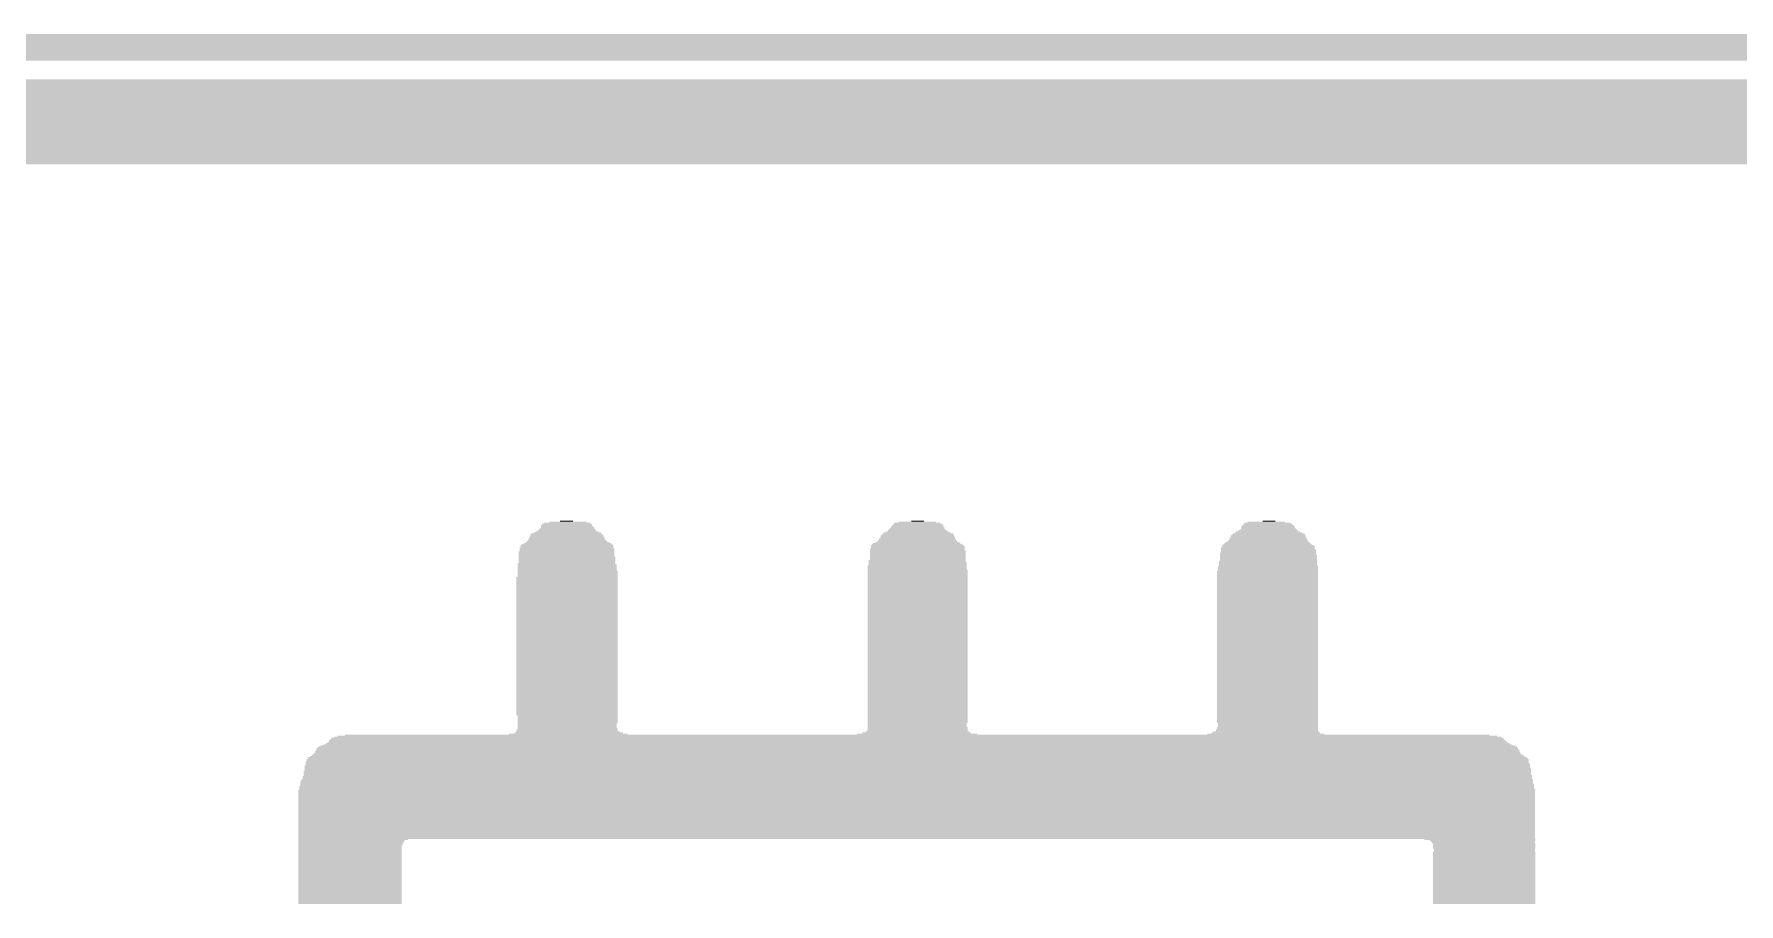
# Model space of a CAD drawing. Extents: x -10.8 to 30.8, y -20.2 to 41.7.
# Drawn here: x 0.41 to 8.55, y 37.54 to 41.69 of the extents above; entities that cross this region are included whole.
import ezdxf

# ---------------------------------------------------------------- set-up
doc = ezdxf.new("R2010")
doc.units = 0
doc.layers.add('20', color=7, linetype='CONTINUOUS')
doc.layers.add('21', color=253, linetype='CONTINUOUS')

# ---------------------------------------------------------------- blocks, each defined once
blk = doc.blocks.new('RECT')
blk.add_solid([(-0.5, -0.5), (0.5, -0.5), (-0.5, 0.5), (0.5, 0.5)])

msp = doc.modelspace()

# ---------------------------------------------------------------- linework, layer by layer
at = {"layer": '20', "const_width": 0.4064}
msp.add_lwpolyline([(-9.635, 41.27), (29.635, 41.27)], dxfattribs=at)
at = {"layer": '21', "const_width": 0.127}
msp.add_lwpolyline([(10.675, 41.625), (-4.325, 41.625)], dxfattribs=at)

# ---------------------------------------------------------------- block references
at = {"layer": '21', "yscale": 0.0051}
for p, xscale in [((2.954, 39.2989), 0.3454), ((2.954, 39.304), 0.3353), ((2.9566, 39.309), 0.32), ((2.9566, 39.3141), 0.2997), ((2.9566, 39.3192), 0.2794), ((2.9566, 39.3243), 0.2692), ((2.9566, 39.3294), 0.2591), ((2.954, 39.3446), 0.2438), ((2.9566, 39.3395), 0.2489), ((2.9591, 39.3344), 0.254), ((2.9566, 39.3497), 0.2388), ((2.9566, 39.3548), 0.2184), ((2.9616, 39.3598), 0.1778), ((2.954, 39.3649), 0.061), ((4.6304, 39.2989), 0.3454), ((4.6304, 39.304), 0.3353), ((4.6279, 39.309), 0.32), ((4.6279, 39.3141), 0.2997), ((4.6279, 39.3192), 0.2794), ((4.6279, 39.3243), 0.2692), ((4.6279, 39.3294), 0.2591), ((4.6279, 39.3395), 0.2489), ((4.6304, 39.3344), 0.254), ((4.6304, 39.3446), 0.2438), ((4.6304, 39.3497), 0.2337), ((4.6279, 39.3548), 0.2184), ((4.6279, 39.3598), 0.1778), ((4.6304, 39.3649), 0.061), ((6.3043, 39.2989), 0.3505), ((6.3043, 39.304), 0.3404), ((6.3043, 39.309), 0.32), ((6.3017, 39.3141), 0.3048), ((6.3017, 39.3192), 0.2845), ((6.3043, 39.3243), 0.2692), ((6.3017, 39.3395), 0.254), ((6.3017, 39.3344), 0.254), ((6.3043, 39.3294), 0.2591), ((6.3017, 39.3446), 0.2438), ((6.3017, 39.3497), 0.2337), ((6.2992, 39.3548), 0.2184), ((6.2941, 39.3598), 0.1778), ((6.3068, 39.3649), 0.061), ((2.954, 39.2176), 0.4572), ((2.954, 39.2379), 0.447), ((2.9566, 39.2328), 0.4521), ((2.9566, 39.2278), 0.4521), ((2.9566, 39.2227), 0.4521), ((2.9566, 39.2481), 0.442), ((2.9566, 39.243), 0.442), ((2.9566, 39.2532), 0.4318), ((2.9591, 39.2582), 0.4166), ((2.9591, 39.2633), 0.3962), ((2.9566, 39.2684), 0.381), ((2.954, 39.2786), 0.3658), ((2.9566, 39.2735), 0.3708), ((2.954, 39.2887), 0.3556), ((2.9566, 39.2836), 0.3607), ((2.9566, 39.2938), 0.3505), ((4.6304, 39.2227), 0.4572), ((4.6304, 39.2176), 0.4572), ((4.6279, 39.2328), 0.4521), ((4.6279, 39.2278), 0.4521), ((4.6279, 39.2481), 0.442), ((4.6304, 39.243), 0.447), ((4.6304, 39.2379), 0.447), ((4.6279, 39.2532), 0.4318), ((4.6253, 39.2582), 0.4166), ((4.6279, 39.2633), 0.4013), ((4.6279, 39.2684), 0.381), ((4.6279, 39.2735), 0.3708), ((4.6304, 39.2786), 0.3658), ((4.6279, 39.2836), 0.3607), ((4.6304, 39.2887), 0.3556), ((4.6279, 39.2938), 0.3505), ((6.3017, 39.2379), 0.447), ((6.3017, 39.2328), 0.447), ((6.3043, 39.2278), 0.4521), ((6.3043, 39.2227), 0.4521), ((6.3043, 39.2176), 0.4521), ((6.3017, 39.2481), 0.4369), ((6.3043, 39.243), 0.442), ((6.2992, 39.2532), 0.4216), ((6.2992, 39.2582), 0.4115), ((6.2992, 39.2633), 0.4013), ((6.3017, 39.2684), 0.3861), ((6.3017, 39.2735), 0.3759), ((6.3017, 39.2836), 0.3658), ((6.3043, 39.2786), 0.3708), ((6.3017, 39.2938), 0.3556), ((6.3043, 39.2887), 0.3607), ((2.954, 39.1617), 0.4674), ((2.9566, 39.1566), 0.4724), ((2.9566, 39.1516), 0.4724), ((2.9566, 39.1465), 0.4724), ((2.9566, 39.1414), 0.4724), ((2.9566, 39.1363), 0.4724), ((2.954, 39.2125), 0.4572), ((2.954, 39.2074), 0.4572), ((2.954, 39.2024), 0.4572), ((2.954, 39.1973), 0.4572), ((2.9566, 39.1922), 0.4623), ((2.9566, 39.1871), 0.4623), ((2.9566, 39.182), 0.4623), ((2.9566, 39.177), 0.4623), ((2.9566, 39.1719), 0.4623), ((2.9566, 39.1668), 0.4623), ((4.6279, 39.1516), 0.4724), ((4.6279, 39.1465), 0.4724), ((4.6279, 39.1414), 0.4724), ((4.6279, 39.1363), 0.4724), ((4.6279, 39.177), 0.4623), ((4.6279, 39.1719), 0.4623), ((4.6304, 39.1668), 0.4674), ((4.6304, 39.1617), 0.4674), ((4.6304, 39.1566), 0.4674), ((4.6304, 39.2125), 0.4572), ((4.6304, 39.2074), 0.4572), ((4.6304, 39.2024), 0.4572), ((4.6304, 39.1973), 0.4572), ((4.6304, 39.1922), 0.4572), ((4.6304, 39.1871), 0.4572), ((4.6304, 39.182), 0.4572), ((6.3017, 39.1465), 0.4775), ((6.3017, 39.1414), 0.4775), ((6.3017, 39.1363), 0.4775), ((6.3017, 39.1719), 0.4674), ((6.3017, 39.1668), 0.4674), ((6.3017, 39.1617), 0.4674), ((6.3017, 39.1566), 0.4674), ((6.3043, 39.1516), 0.4724), ((6.3017, 39.2125), 0.4572), ((6.3017, 39.2074), 0.4572), ((6.3043, 39.2024), 0.4623), ((6.3043, 39.1973), 0.4623), ((6.3043, 39.1922), 0.4623), ((6.3043, 39.1871), 0.4623), ((6.3043, 39.182), 0.4623), ((6.3043, 39.177), 0.4623), ((2.9566, 39.0957), 0.4826), ((2.9566, 39.0906), 0.4826), ((2.9566, 39.0855), 0.4826), ((2.9566, 39.0804), 0.4826), ((2.9566, 39.0754), 0.4826), ((2.9566, 39.0703), 0.4826), ((2.9566, 39.0652), 0.4826), ((2.9566, 39.0601), 0.4826), ((2.9566, 39.055), 0.4826), ((2.9591, 39.1262), 0.4775), ((2.9591, 39.1211), 0.4775), ((2.9591, 39.116), 0.4775), ((2.9591, 39.1109), 0.4775), ((2.9591, 39.1058), 0.4775), ((2.9591, 39.1008), 0.4775), ((2.9566, 39.1312), 0.4724), ((4.6304, 39.1312), 0.4775), ((4.6304, 39.1262), 0.4775), ((4.6304, 39.1211), 0.4775), ((4.6304, 39.116), 0.4775), ((4.6304, 39.1109), 0.4775), ((4.6304, 39.1058), 0.4775), ((4.6304, 39.1008), 0.4775), ((4.6304, 39.0957), 0.4775), ((4.6304, 39.0906), 0.4775), ((4.6304, 39.0855), 0.4775), ((4.6304, 39.0804), 0.4775), ((4.6304, 39.0754), 0.4775), ((4.6304, 39.0703), 0.4775), ((4.6304, 39.0652), 0.4775), ((4.6304, 39.0601), 0.4775), ((4.6304, 39.055), 0.4775), ((6.2992, 39.1262), 0.4826), ((6.2992, 39.1211), 0.4826), ((6.2992, 39.116), 0.4826), ((6.2992, 39.1109), 0.4826), ((6.2992, 39.1058), 0.4826), ((6.2992, 39.1008), 0.4826), ((6.2992, 39.0957), 0.4826), ((6.2992, 39.0906), 0.4826), ((6.2992, 39.0855), 0.4826), ((6.2992, 39.0804), 0.4826), ((6.2992, 39.0754), 0.4826), ((6.2992, 39.0703), 0.4826), ((6.2992, 39.0652), 0.4826), ((6.2992, 39.0601), 0.4826), ((6.2992, 39.055), 0.4826), ((6.3017, 39.1312), 0.4775), ((2.9566, 39.05), 0.4826), ((2.9566, 39.0449), 0.4826), ((2.9566, 39.0398), 0.4826), ((2.9566, 39.0347), 0.4826), ((2.9566, 39.0296), 0.4826), ((2.9566, 39.0246), 0.4826), ((2.9566, 39.0195), 0.4826), ((2.9566, 39.0144), 0.4826), ((2.9566, 39.0093), 0.4826), ((2.9566, 39.0042), 0.4826), ((2.9566, 38.9992), 0.4826), ((2.9566, 38.9941), 0.4826), ((2.9566, 38.989), 0.4826), ((2.9566, 38.9839), 0.4826), ((2.9566, 38.9788), 0.4826), ((2.9566, 38.9738), 0.4826), ((4.6304, 39.05), 0.4775), ((4.6304, 39.0449), 0.4775), ((4.6304, 39.0398), 0.4775), ((4.6304, 39.0347), 0.4775), ((4.6304, 39.0296), 0.4775), ((4.6304, 39.0246), 0.4775), ((4.6304, 39.0195), 0.4775), ((4.6304, 39.0144), 0.4775), ((4.6304, 39.0093), 0.4775), ((4.6304, 39.0042), 0.4775), ((4.6304, 38.9992), 0.4775), ((4.6304, 38.9941), 0.4775), ((4.6304, 38.989), 0.4775), ((4.6304, 38.9839), 0.4775), ((4.6304, 38.9788), 0.4775), ((4.6304, 38.9738), 0.4775), ((6.2992, 39.05), 0.4826), ((6.2992, 39.0449), 0.4826), ((6.2992, 39.0398), 0.4826), ((6.2992, 39.0347), 0.4826), ((6.2992, 39.0296), 0.4826), ((6.2992, 39.0246), 0.4826), ((6.2992, 39.0195), 0.4826), ((6.2992, 39.0144), 0.4826), ((6.2992, 39.0093), 0.4826), ((6.2992, 39.0042), 0.4826), ((6.2992, 38.9992), 0.4826), ((6.2992, 38.9941), 0.4826), ((6.2992, 38.989), 0.4826), ((6.2992, 38.9839), 0.4826), ((6.2992, 38.9788), 0.4826), ((6.2992, 38.9738), 0.4826), ((2.9566, 38.9687), 0.4826), ((2.9566, 38.9636), 0.4826), ((2.9566, 38.9585), 0.4826), ((2.9566, 38.9534), 0.4826), ((2.9566, 38.9484), 0.4826), ((2.9566, 38.9433), 0.4826), ((2.9566, 38.9382), 0.4826), ((2.9566, 38.9331), 0.4826), ((2.9566, 38.928), 0.4826), ((2.9566, 38.923), 0.4826), ((2.9566, 38.9179), 0.4826), ((2.9566, 38.9128), 0.4826), ((2.9566, 38.9077), 0.4826), ((2.9566, 38.9026), 0.4826), ((2.9566, 38.8976), 0.4826), ((2.9566, 38.8925), 0.4826), ((2.9566, 38.8874), 0.4826), ((4.6304, 38.9687), 0.4775), ((4.6304, 38.9636), 0.4775), ((4.6304, 38.9585), 0.4775), ((4.6304, 38.9534), 0.4775), ((4.6304, 38.9484), 0.4775), ((4.6304, 38.9433), 0.4775), ((4.6304, 38.9382), 0.4775), ((4.6304, 38.9331), 0.4775), ((4.6304, 38.928), 0.4775), ((4.6304, 38.923), 0.4775), ((4.6304, 38.9179), 0.4775), ((4.6304, 38.9128), 0.4775), ((4.6304, 38.9077), 0.4775), ((4.6304, 38.9026), 0.4775), ((4.6304, 38.8976), 0.4775), ((4.6304, 38.8925), 0.4775), ((4.6304, 38.8874), 0.4775), ((6.2992, 38.9687), 0.4826), ((6.2992, 38.9636), 0.4826), ((6.2992, 38.9585), 0.4826), ((6.2992, 38.9534), 0.4826), ((6.2992, 38.9484), 0.4826), ((6.2992, 38.9433), 0.4826), ((6.2992, 38.9382), 0.4826), ((6.2992, 38.9331), 0.4826), ((6.2992, 38.928), 0.4826), ((6.2992, 38.923), 0.4826), ((6.2992, 38.9179), 0.4826), ((6.2992, 38.9128), 0.4826), ((6.2992, 38.9077), 0.4826), ((6.2992, 38.9026), 0.4826), ((6.2992, 38.8976), 0.4826), ((6.2992, 38.8925), 0.4826), ((6.2992, 38.8874), 0.4826), ((2.9566, 38.8823), 0.4826), ((2.9566, 38.8772), 0.4826), ((2.9566, 38.8722), 0.4826), ((2.9566, 38.8671), 0.4826), ((2.9566, 38.862), 0.4826), ((2.9566, 38.8569), 0.4826), ((2.9566, 38.8518), 0.4826), ((2.9566, 38.8468), 0.4826), ((2.9566, 38.8417), 0.4826), ((2.9566, 38.8366), 0.4826), ((2.9566, 38.8315), 0.4826), ((2.9566, 38.8264), 0.4826), ((2.9566, 38.8214), 0.4826), ((2.9566, 38.8163), 0.4826), ((2.9566, 38.8112), 0.4826), ((2.9566, 38.8061), 0.4826), ((4.6304, 38.8823), 0.4775), ((4.6304, 38.8772), 0.4775), ((4.6304, 38.8722), 0.4775), ((4.6304, 38.8671), 0.4775), ((4.6304, 38.862), 0.4775), ((4.6304, 38.8569), 0.4775), ((4.6304, 38.8518), 0.4775), ((4.6304, 38.8468), 0.4775), ((4.6304, 38.8417), 0.4775), ((4.6304, 38.8366), 0.4775), ((4.6304, 38.8315), 0.4775), ((4.6304, 38.8264), 0.4775), ((4.6304, 38.8214), 0.4775), ((4.6304, 38.8163), 0.4775), ((4.6304, 38.8112), 0.4775), ((4.6304, 38.8061), 0.4775), ((6.2992, 38.8823), 0.4826), ((6.2992, 38.8772), 0.4826), ((6.2992, 38.8722), 0.4826), ((6.2992, 38.8671), 0.4826), ((6.2992, 38.862), 0.4826), ((6.2992, 38.8569), 0.4826), ((6.2992, 38.8518), 0.4826), ((6.2992, 38.8468), 0.4826), ((6.2992, 38.8417), 0.4826), ((6.2992, 38.8366), 0.4826), ((6.2992, 38.8315), 0.4826), ((6.2992, 38.8264), 0.4826), ((6.2992, 38.8214), 0.4826), ((6.2992, 38.8163), 0.4826), ((6.2992, 38.8112), 0.4826), ((6.2992, 38.8061), 0.4826), ((2.9566, 38.801), 0.4826), ((2.9566, 38.796), 0.4826), ((2.9566, 38.7909), 0.4826), ((2.9566, 38.7858), 0.4826), ((2.9566, 38.7807), 0.4826), ((2.9566, 38.7756), 0.4826), ((2.9566, 38.7706), 0.4826), ((2.9566, 38.7655), 0.4826), ((2.9566, 38.7604), 0.4826), ((2.9566, 38.7553), 0.4826), ((2.9566, 38.7502), 0.4826), ((2.9566, 38.7452), 0.4826), ((2.9566, 38.7401), 0.4826), ((2.9566, 38.735), 0.4826), ((2.9566, 38.7299), 0.4826), ((2.9566, 38.7248), 0.4826), ((4.6304, 38.801), 0.4775), ((4.6304, 38.796), 0.4775), ((4.6304, 38.7909), 0.4775), ((4.6304, 38.7858), 0.4775), ((4.6304, 38.7807), 0.4775), ((4.6304, 38.7756), 0.4775), ((4.6304, 38.7706), 0.4775), ((4.6304, 38.7655), 0.4775), ((4.6304, 38.7604), 0.4775), ((4.6304, 38.7553), 0.4775), ((4.6304, 38.7502), 0.4775), ((4.6304, 38.7452), 0.4775), ((4.6304, 38.7401), 0.4775), ((4.6304, 38.735), 0.4775), ((4.6304, 38.7299), 0.4775), ((4.6304, 38.7248), 0.4775), ((6.2992, 38.801), 0.4826), ((6.2992, 38.796), 0.4826), ((6.2992, 38.7909), 0.4826), ((6.2992, 38.7858), 0.4826), ((6.2992, 38.7807), 0.4826), ((6.2992, 38.7756), 0.4826), ((6.2992, 38.7706), 0.4826), ((6.2992, 38.7655), 0.4826), ((6.2992, 38.7604), 0.4826), ((6.2992, 38.7553), 0.4826), ((6.2992, 38.7502), 0.4826), ((6.2992, 38.7452), 0.4826), ((6.2992, 38.7401), 0.4826), ((6.2992, 38.735), 0.4826), ((6.2992, 38.7299), 0.4826), ((6.2992, 38.7248), 0.4826), ((2.9566, 38.7198), 0.4826), ((2.9566, 38.7147), 0.4826), ((2.9566, 38.7096), 0.4826), ((2.9566, 38.7045), 0.4826), ((2.9566, 38.6994), 0.4826), ((2.9566, 38.6944), 0.4826), ((2.9566, 38.6893), 0.4826), ((2.9566, 38.6842), 0.4826), ((2.9566, 38.6791), 0.4826), ((2.9566, 38.674), 0.4826), ((2.9566, 38.669), 0.4826), ((2.9566, 38.6639), 0.4826), ((2.9566, 38.6588), 0.4826), ((2.9566, 38.6537), 0.4826), ((2.9566, 38.6486), 0.4826), ((2.9566, 38.6436), 0.4826), ((4.6304, 38.7198), 0.4775), ((4.6304, 38.7147), 0.4775), ((4.6304, 38.7096), 0.4775), ((4.6304, 38.7045), 0.4775), ((4.6304, 38.6994), 0.4775), ((4.6304, 38.6944), 0.4775), ((4.6304, 38.6893), 0.4775), ((4.6304, 38.6842), 0.4775), ((4.6304, 38.6791), 0.4775), ((4.6304, 38.674), 0.4775), ((4.6304, 38.669), 0.4775), ((4.6304, 38.6639), 0.4775), ((4.6304, 38.6588), 0.4775), ((4.6304, 38.6537), 0.4775), ((4.6304, 38.6486), 0.4775), ((4.6304, 38.6436), 0.4775), ((6.2992, 38.7198), 0.4826), ((6.2992, 38.7147), 0.4826), ((6.2992, 38.7096), 0.4826), ((6.2992, 38.7045), 0.4826), ((6.2992, 38.6994), 0.4826), ((6.2992, 38.6944), 0.4826), ((6.2992, 38.6893), 0.4826), ((6.2992, 38.6842), 0.4826), ((6.2992, 38.6791), 0.4826), ((6.2992, 38.674), 0.4826), ((6.2992, 38.669), 0.4826), ((6.2992, 38.6639), 0.4826), ((6.2992, 38.6588), 0.4826), ((6.2992, 38.6537), 0.4826), ((6.2992, 38.6486), 0.4826), ((6.2992, 38.6436), 0.4826), ((2.9566, 38.6385), 0.4826), ((2.9566, 38.6334), 0.4826), ((2.9566, 38.6283), 0.4826), ((2.9566, 38.6232), 0.4826), ((2.9566, 38.6182), 0.4826), ((2.9566, 38.6131), 0.4826), ((2.9566, 38.608), 0.4826), ((2.9566, 38.6029), 0.4826), ((2.9566, 38.5978), 0.4826), ((2.9566, 38.5928), 0.4826), ((2.9566, 38.5877), 0.4826), ((2.9566, 38.5826), 0.4826), ((2.9566, 38.5775), 0.4826), ((2.9566, 38.5724), 0.4826), ((2.9566, 38.5674), 0.4826), ((2.9566, 38.5623), 0.4826), ((4.6304, 38.6385), 0.4775), ((4.6304, 38.6334), 0.4775), ((4.6304, 38.6283), 0.4775), ((4.6304, 38.6232), 0.4775), ((4.6304, 38.6182), 0.4775), ((4.6304, 38.6131), 0.4775), ((4.6304, 38.608), 0.4775), ((4.6304, 38.6029), 0.4775), ((4.6304, 38.5978), 0.4775), ((4.6304, 38.5928), 0.4775), ((4.6304, 38.5877), 0.4775), ((4.6304, 38.5826), 0.4775), ((4.6304, 38.5775), 0.4775), ((4.6304, 38.5724), 0.4775), ((4.6304, 38.5674), 0.4775), ((4.6304, 38.5623), 0.4775), ((6.2992, 38.6385), 0.4826), ((6.2992, 38.6334), 0.4826), ((6.2992, 38.6283), 0.4826), ((6.2992, 38.6232), 0.4826), ((6.2992, 38.6182), 0.4826), ((6.2992, 38.6131), 0.4826), ((6.2992, 38.608), 0.4826), ((6.2992, 38.6029), 0.4826), ((6.2992, 38.5978), 0.4826), ((6.2992, 38.5928), 0.4826), ((6.2992, 38.5877), 0.4826), ((6.2992, 38.5826), 0.4826), ((6.2992, 38.5775), 0.4826), ((6.2992, 38.5724), 0.4826), ((6.2992, 38.5674), 0.4826), ((6.2992, 38.5623), 0.4826), ((2.9566, 38.5572), 0.4826), ((2.9566, 38.5521), 0.4826), ((2.9566, 38.547), 0.4826), ((2.9566, 38.542), 0.4826), ((2.9566, 38.5369), 0.4826), ((2.9566, 38.5318), 0.4826), ((2.9566, 38.5267), 0.4826), ((2.9566, 38.5216), 0.4826), ((2.9566, 38.5166), 0.4826), ((2.9566, 38.5115), 0.4826), ((2.9566, 38.5064), 0.4826), ((2.9566, 38.5013), 0.4826), ((2.9566, 38.4962), 0.4826), ((2.9566, 38.4912), 0.4826), ((2.9566, 38.4861), 0.4826), ((2.9566, 38.481), 0.4826), ((4.6304, 38.5572), 0.4775), ((4.6304, 38.5521), 0.4775), ((4.6304, 38.547), 0.4775), ((4.6304, 38.542), 0.4775), ((4.6304, 38.5369), 0.4775), ((4.6304, 38.5318), 0.4775), ((4.6304, 38.5267), 0.4775), ((4.6304, 38.5216), 0.4775), ((4.6304, 38.5166), 0.4775), ((4.6304, 38.5115), 0.4775), ((4.6304, 38.5064), 0.4775), ((4.6304, 38.5013), 0.4775), ((4.6304, 38.4962), 0.4775), ((4.6304, 38.4912), 0.4775), ((4.6304, 38.4861), 0.4775), ((4.6304, 38.481), 0.4775), ((6.2992, 38.5572), 0.4826), ((6.2992, 38.5521), 0.4826), ((6.2992, 38.547), 0.4826), ((6.2992, 38.542), 0.4826), ((6.2992, 38.5369), 0.4826), ((6.2992, 38.5318), 0.4826), ((6.2992, 38.5267), 0.4826), ((6.2992, 38.5216), 0.4826), ((6.2992, 38.5166), 0.4826), ((6.2992, 38.5115), 0.4826), ((6.2992, 38.5064), 0.4826), ((6.2992, 38.5013), 0.4826), ((6.2992, 38.4962), 0.4826), ((6.2992, 38.4912), 0.4826), ((6.2992, 38.4861), 0.4826), ((6.2992, 38.481), 0.4826), ((2.9566, 38.4759), 0.4826), ((2.9566, 38.4708), 0.4826), ((2.9566, 38.4658), 0.4826), ((2.9566, 38.4607), 0.4826), ((2.9566, 38.4556), 0.4826), ((2.9566, 38.4505), 0.4826), ((2.9566, 38.4454), 0.4826), ((2.9566, 38.4404), 0.4826), ((2.9591, 38.4353), 0.4775), ((2.9591, 38.4302), 0.4775), ((2.9591, 38.4251), 0.4775), ((2.9591, 38.42), 0.4775), ((2.9591, 38.415), 0.4775), ((2.9591, 38.4099), 0.4775), ((2.9591, 38.4048), 0.4775), ((2.9566, 38.3997), 0.4724), ((4.6304, 38.4759), 0.4775), ((4.6304, 38.4708), 0.4775), ((4.6304, 38.4658), 0.4775), ((4.6304, 38.4607), 0.4775), ((4.6304, 38.4556), 0.4775), ((4.6304, 38.4505), 0.4775), ((4.6304, 38.4454), 0.4775), ((4.6304, 38.4404), 0.4775), ((4.6304, 38.4353), 0.4775), ((4.6304, 38.4302), 0.4775), ((4.6304, 38.4251), 0.4775), ((4.6304, 38.42), 0.4775), ((4.6304, 38.415), 0.4775), ((4.6304, 38.4099), 0.4775), ((4.6304, 38.4048), 0.4775), ((4.6279, 38.3997), 0.4724), ((6.2992, 38.4759), 0.4826), ((6.2992, 38.4708), 0.4826), ((6.2992, 38.4658), 0.4826), ((6.2992, 38.4607), 0.4826), ((6.2992, 38.4556), 0.4826), ((6.2992, 38.4505), 0.4826), ((6.2992, 38.4454), 0.4826), ((6.2992, 38.4404), 0.4826), ((6.2992, 38.4353), 0.4826), ((6.2992, 38.4302), 0.4826), ((6.2992, 38.4251), 0.4826), ((6.2992, 38.42), 0.4826), ((6.2992, 38.415), 0.4826), ((6.2992, 38.4099), 0.4826), ((6.2992, 38.4048), 0.4826), ((6.3017, 38.3997), 0.4775), ((4.6279, 38.3184), 5.6134), ((4.6279, 38.3235), 5.6032), ((4.6279, 38.3286), 5.5931), ((4.6304, 38.3337), 5.5677), ((4.6279, 38.3388), 5.5321), ((4.6279, 38.3438), 5.461), ((2.9616, 38.3489), 0.5639), ((2.9642, 38.354), 0.5182), ((2.9616, 38.3591), 0.4928), ((2.9566, 38.3692), 0.4826), ((2.9566, 38.3642), 0.4826), ((2.9591, 38.3743), 0.4775), ((2.9566, 38.3946), 0.4724), ((2.9566, 38.3896), 0.4724), ((2.9566, 38.3845), 0.4724), ((2.9566, 38.3794), 0.4724), ((4.6279, 38.3489), 0.574), ((4.6253, 38.354), 0.5182), ((4.6279, 38.3591), 0.4928), ((4.6279, 38.3642), 0.4826), ((4.6279, 38.3946), 0.4724), ((4.6279, 38.3896), 0.4724), ((4.6279, 38.3845), 0.4724), ((4.6304, 38.3794), 0.4775), ((4.6304, 38.3743), 0.4775), ((4.6304, 38.3692), 0.4775), ((6.2916, 38.3489), 0.5588), ((6.2916, 38.354), 0.5182), ((6.2941, 38.3591), 0.5029), ((6.2967, 38.3692), 0.4877), ((6.2967, 38.3642), 0.4877), ((6.2992, 38.3794), 0.4826), ((6.2992, 38.3743), 0.4826), ((6.3017, 38.3946), 0.4775), ((6.3017, 38.3896), 0.4775), ((6.3017, 38.3845), 0.4775), ((4.6279, 38.2372), 5.8166), ((4.6279, 38.2422), 5.7963), ((4.6304, 38.2473), 5.781), ((4.6279, 38.2524), 5.7658), ((4.6279, 38.2575), 5.7556), ((4.6304, 38.2626), 5.7506), ((4.6279, 38.2676), 5.7455), ((4.6304, 38.2727), 5.7404), ((4.6279, 38.2778), 5.7353), ((4.6304, 38.2829), 5.7302), ((4.6304, 38.288), 5.7201), ((4.6304, 38.293), 5.6998), ((4.6304, 38.2981), 5.6693), ((4.6304, 38.3032), 5.649), ((4.6304, 38.3083), 5.6286), ((4.6304, 38.3134), 5.6185), ((4.6279, 38.1711), 5.8572), ((4.6279, 38.166), 5.8572), ((4.6279, 38.161), 5.8572), ((4.6279, 38.1559), 5.8572), ((4.6304, 38.1864), 5.8522), ((4.6304, 38.1813), 5.8522), ((4.6304, 38.1762), 5.8522), ((4.6279, 38.1965), 5.8471), ((4.6279, 38.1914), 5.8471), ((4.6304, 38.2067), 5.842), ((4.6304, 38.2016), 5.842), ((4.6279, 38.2168), 5.8369), ((4.6279, 38.2118), 5.8369), ((4.6304, 38.227), 5.8318), ((4.6304, 38.2219), 5.8318), ((4.6304, 38.2321), 5.8217), ((4.6253, 38.0797), 5.903), ((4.6253, 38.0746), 5.903), ((4.6253, 38.1), 5.8928), ((4.6253, 38.0949), 5.8928), ((4.6253, 38.0898), 5.8928), ((4.6279, 38.0848), 5.8979), ((4.6253, 38.1203), 5.8826), ((4.6253, 38.1152), 5.8826), ((4.6279, 38.1102), 5.8877), ((4.6279, 38.1051), 5.8877), ((4.6279, 38.1305), 5.8776), ((4.6279, 38.1254), 5.8776), ((4.6279, 38.1457), 5.8674), ((4.6279, 38.1406), 5.8674), ((4.6279, 38.1356), 5.8674), ((4.6304, 38.1508), 5.8623), ((4.6253, 38.0695), 5.903), ((4.6253, 38.0644), 5.903), ((4.6253, 38.0594), 5.903), ((4.6253, 38.0543), 5.903), ((4.6253, 38.0492), 5.903), ((4.6253, 38.0441), 5.903), ((4.6253, 38.039), 5.903), ((4.6253, 38.034), 5.903), ((4.6253, 38.0289), 5.903), ((4.6253, 38.0238), 5.903), ((4.6253, 38.0187), 5.903), ((4.6253, 38.0136), 5.903), ((4.6253, 38.0086), 5.903), ((4.6253, 38.0035), 5.903), ((4.6253, 37.9984), 5.903), ((4.6253, 37.9933), 5.903), ((4.6253, 37.9882), 5.903), ((4.6253, 37.9832), 5.903), ((4.6253, 37.9781), 5.903), ((4.6253, 37.973), 5.903), ((4.6253, 37.9679), 5.903), ((4.6253, 37.9628), 5.903), ((4.6253, 37.9578), 5.903), ((4.6253, 37.9527), 5.903), ((4.6253, 37.9476), 5.903), ((4.6253, 37.9425), 5.903), ((4.6253, 37.9374), 5.903), ((4.6253, 37.9324), 5.903), ((4.6253, 37.9273), 5.903), ((4.6253, 37.9222), 5.903), ((4.6253, 37.9171), 5.903), ((4.6253, 37.912), 5.903), ((4.6253, 37.907), 5.903), ((4.6253, 37.9019), 5.903), ((4.6253, 37.8968), 5.903), ((4.6253, 37.8917), 5.903), ((4.6253, 37.8866), 5.903), ((4.6253, 37.8816), 5.903), ((4.6253, 37.8765), 5.903), ((4.6253, 37.8714), 5.903), ((4.6253, 37.8663), 5.903), ((4.6253, 37.8612), 5.903), ((4.6253, 37.8562), 5.903), ((4.6253, 37.8511), 5.903), ((1.9355, 37.846), 0.5232), ((1.9279, 37.8409), 0.508), ((1.9253, 37.8358), 0.5029), ((1.9253, 37.8308), 0.5029), ((7.3127, 37.846), 0.5283), ((7.3254, 37.8409), 0.5029), ((7.3279, 37.8358), 0.4978), ((7.3304, 37.8308), 0.4928), ((1.9202, 37.8155), 0.4928), ((1.9202, 37.8104), 0.4928), ((1.9202, 37.8054), 0.4928), ((1.9202, 37.8003), 0.4928), ((1.9202, 37.7952), 0.4928), ((1.9202, 37.7901), 0.4928), ((1.9202, 37.785), 0.4928), ((1.9202, 37.78), 0.4928), ((1.9202, 37.7749), 0.4928), ((1.9202, 37.7698), 0.4928), ((1.9202, 37.7647), 0.4928), ((1.9202, 37.7596), 0.4928), ((1.9202, 37.7546), 0.4928), ((1.9202, 37.7495), 0.4928), ((1.9228, 37.8257), 0.4978), ((1.9228, 37.8206), 0.4978), ((7.333, 37.8257), 0.4877), ((7.333, 37.8206), 0.4877), ((7.333, 37.8155), 0.4877), ((7.333, 37.8104), 0.4877), ((7.333, 37.8054), 0.4877), ((7.333, 37.785), 0.4877), ((7.333, 37.78), 0.4877), ((7.333, 37.7749), 0.4877), ((7.333, 37.7698), 0.4877), ((7.333, 37.7647), 0.4877), ((7.333, 37.7596), 0.4877), ((7.333, 37.7546), 0.4877), ((7.333, 37.7495), 0.4877), ((7.3355, 37.8003), 0.4826), ((7.3355, 37.7952), 0.4826), ((7.3355, 37.7901), 0.4826), ((1.9202, 37.7444), 0.4928), ((1.9202, 37.7393), 0.4928), ((1.9202, 37.7342), 0.4928), ((1.9202, 37.7292), 0.4928), ((1.9202, 37.7241), 0.4928), ((1.9202, 37.719), 0.4928), ((1.9202, 37.7139), 0.4928), ((1.9202, 37.7088), 0.4928), ((1.9202, 37.7038), 0.4928), ((1.9202, 37.6987), 0.4928), ((1.9202, 37.6936), 0.4928), ((1.9202, 37.6885), 0.4928), ((1.9202, 37.6834), 0.4928), ((1.9202, 37.6784), 0.4928), ((1.9202, 37.6733), 0.4928), ((1.9202, 37.6682), 0.4928), ((7.333, 37.7444), 0.4877), ((7.333, 37.7393), 0.4877), ((7.333, 37.7342), 0.4877), ((7.333, 37.7292), 0.4877), ((7.333, 37.7241), 0.4877), ((7.333, 37.719), 0.4877), ((7.333, 37.7139), 0.4877), ((7.333, 37.7088), 0.4877), ((7.333, 37.7038), 0.4877), ((7.333, 37.6987), 0.4877), ((7.333, 37.6936), 0.4877), ((7.333, 37.6885), 0.4877), ((7.333, 37.6834), 0.4877), ((7.333, 37.6784), 0.4877), ((7.333, 37.6733), 0.4877), ((7.333, 37.6682), 0.4877), ((1.9202, 37.6631), 0.4928), ((1.9202, 37.658), 0.4928), ((1.9202, 37.653), 0.4928), ((1.9202, 37.6479), 0.4928), ((1.9202, 37.6428), 0.4928), ((1.9202, 37.6377), 0.4928), ((1.9202, 37.6326), 0.4928), ((1.9202, 37.6276), 0.4928), ((1.9202, 37.6225), 0.4928), ((1.9202, 37.6174), 0.4928), ((1.9202, 37.6123), 0.4928), ((1.9202, 37.6072), 0.4928), ((1.9202, 37.6022), 0.4928), ((1.9202, 37.5971), 0.4928), ((1.9202, 37.592), 0.4928), ((1.9202, 37.5869), 0.4928), ((7.333, 37.6631), 0.4877), ((7.333, 37.658), 0.4877), ((7.333, 37.653), 0.4877), ((7.333, 37.6479), 0.4877), ((7.333, 37.6428), 0.4877), ((7.333, 37.6377), 0.4877), ((7.333, 37.6326), 0.4877), ((7.333, 37.6276), 0.4877), ((7.333, 37.6225), 0.4877), ((7.333, 37.6174), 0.4877), ((7.333, 37.6123), 0.4877), ((7.333, 37.6072), 0.4877), ((7.333, 37.6022), 0.4877), ((7.333, 37.5971), 0.4877), ((7.333, 37.592), 0.4877), ((7.333, 37.5869), 0.4877), ((1.9202, 37.5818), 0.4928), ((1.9202, 37.5768), 0.4928), ((1.9202, 37.5717), 0.4928), ((1.9202, 37.5666), 0.4928), ((1.9202, 37.5615), 0.4928), ((1.9202, 37.5564), 0.4928), ((1.9202, 37.5514), 0.4928), ((1.9202, 37.5463), 0.4928), ((1.9202, 37.5412), 0.4928), ((7.333, 37.5818), 0.4877), ((7.333, 37.5768), 0.4877), ((7.333, 37.5717), 0.4877), ((7.333, 37.5666), 0.4877), ((7.333, 37.5615), 0.4877), ((7.333, 37.5564), 0.4877), ((7.333, 37.5514), 0.4877), ((7.333, 37.5463), 0.4877), ((7.333, 37.5412), 0.4877)]:
    msp.add_blockref('RECT', p, dxfattribs=dict(at, xscale=xscale))

doc.saveas('drawing.dxf')
